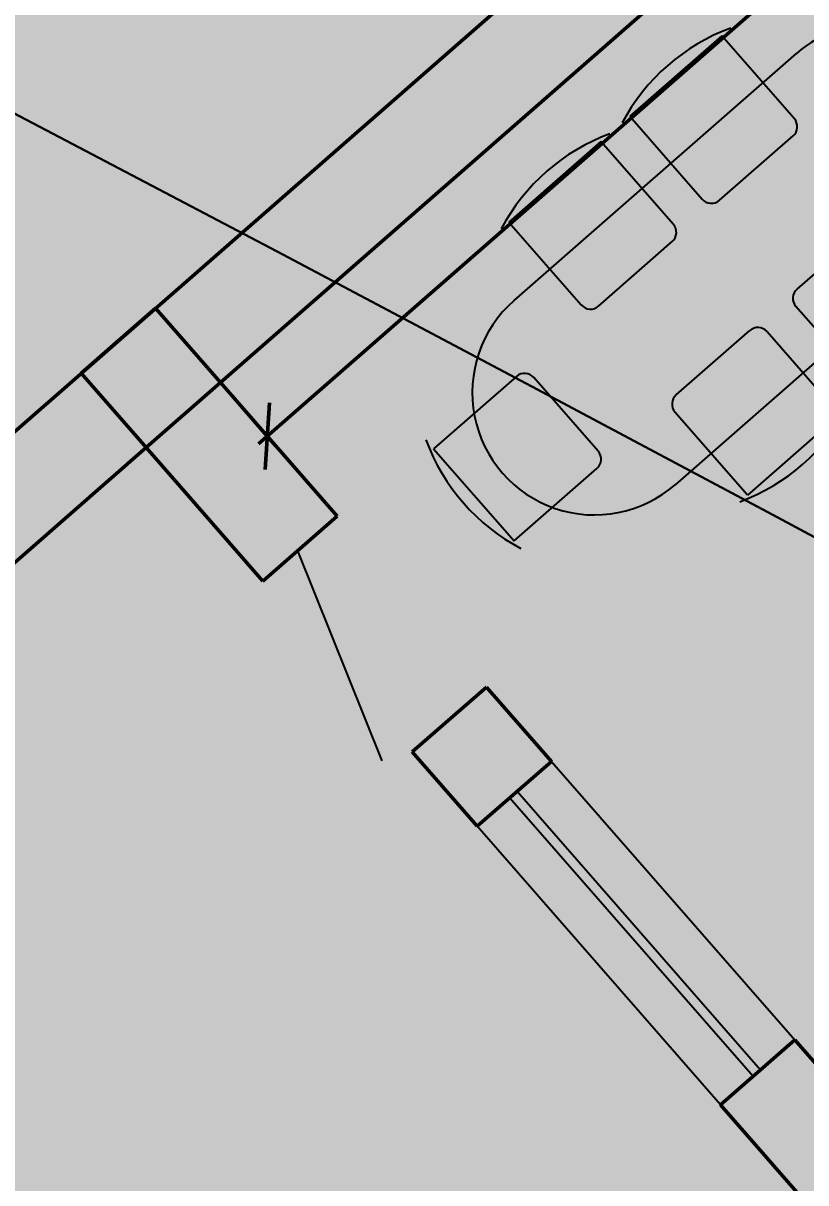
# Model space of a CAD drawing. Header units: millimetres. Extents: x 474337 to 1180020, y 4124662 to 4776603.
# Drawn here: x 842226 to 845402, y 4370312 to 4375015 of the extents above; entities that cross this region are included whole.
import ezdxf

# ---------------------------------------------------------------- set-up
doc = ezdxf.new("R2010")
doc.units = ezdxf.units.MM
doc.header["$PDMODE"] = 32
doc.header["$PDSIZE"] = 0.33
doc.layers.add('(032) Горизонтали утолщенные', color=32, linetype='Continuous', lineweight=30)
doc.styles.add('J~stule', font='dutch.ttf')
doc.dimstyles.new('J~style', dxfattribs={"dimscale": 100, "dimtxt": 2.5, "dimasz": 2, "dimexe": 0.55, "dimexo": 0.725, "dimtad": 1, "dimdec": 0, "dimdsep": 46, "dimtxsty": 'J~stule', "dimblk": 'OBLIQUE', "dimcen": 2, "dimdle": 0.5, "dimadec": 0, "dimazin": 0, "dimtfac": 1, "dimtdec": 0, "dimtmove": 0, "dimatfit": 3, "dimfxl": 1, "dimarcsym": 0})

# ---------------------------------------------------------------- blocks, each defined once
blk = doc.blocks.new('_Oblique')
at = {"color": 0, "linetype": 'ByBlock', "lineweight": -2}
blk.add_line((-0.5, -0.5), (0.5, 0.5), dxfattribs=at)
blk = doc.blocks.new('*D35')
at = {"color": 0, "lineweight": -2, "transparency": 16777216}
for p, q in [((5482943.5, 856872.2), (5483170.5, 857022)), ((5485769.9, 852988.8), (5483100, 857033)), ((5485560.5, 852908.1), (5485787.5, 853058))]:
    blk.add_line(p, q, dxfattribs=at)
at = {"layer": 'Defpoints', "color": 0, "lineweight": 50, "transparency": 16777216}
for p in [(5483126.4, 856992.9), (5482885.4, 856833.8), (5485502.4, 852869.8)]:
    blk.add_point(p, dxfattribs=at)
at = {"color": 0, "lineweight": -2, "transparency": 16777216, "xscale": 192, "yscale": 192, "zscale": 192}
for p, rotation in [((5483126.4, 856992.9), 123.4325756607611), ((5485743.5, 853028.9), 303.4325756607611)]:
    blk.add_blockref('_Oblique', p, dxfattribs=dict(at, rotation=rotation))
at = {"color": 0, "transparency": 16777216, "insert": (5484069.2, 855946.1), "char_height": 288, "attachment_point": 5, "rotation": 303.4326, "style": 'J~stule'}
blk.add_mtext('4750', dxfattribs=at)
blk = doc.blocks.new('Stol_6stula_1')
for p, q in [((-633.8, 311.9), (-633.8, 808.1)), ((-633.8, 808.1), (-82.6, 808.1)), ((-82.6, 808.1), (-82.6, 311.9)), ((90.3, 311.9), (90.3, 808.1)), ((90.3, 808.1), (641.6, 808.1)), ((641.6, 808.1), (641.6, 311.9)), ((-833.8, 558.1), (856.6, 558.1)), ((-1546.7, 271.3), (-1050.6, 271.3)), ((-1546.7, -279.9), (-1546.7, 271.3)), ((1569.5, 271.3), (1073.3, 271.3)), ((1569.5, -279.9), (1569.5, 271.3)), ((-995.4, 216.2), (-995.4, -224.8)), ((-137.7, 256.8), (-578.7, 256.8)), ((586.4, 256.8), (145.4, 256.8)), ((1018.2, 216.2), (1018.2, -224.8)), ((-1050.6, -279.9), (-1546.7, -279.9)), ((-137.7, -274.8), (-578.7, -274.8)), ((586.4, -274.8), (145.4, -274.8)), ((1073.3, -279.9), (1569.5, -279.9)), ((-633.8, -329.9), (-633.8, -826)), ((-82.6, -826), (-82.6, -329.9)), ((90.3, -329.9), (90.3, -826)), ((641.6, -826), (641.6, -329.9)), ((856.6, -544.4), (-833.8, -544.4)), ((-633.8, -826), (-82.6, -826)), ((90.3, -826), (641.6, -826))]:
    blk.add_line(p, q)
at = {"ltscale": 4000}
for centre, radius, start, end in [((-361.9, -42.6), 910.5, 69.0974, 110.9026), ((362.3, -42.6), 910.5, 69.0974, 110.9026), ((-833.8, 6.8), 551.2, 90, 270), ((856.6, 6.8), 551.2, 270, 90), ((-696.1, -8), 910.5, 159.0974, 200.9026), ((718.8, -8), 910.5, 339.0974, 20.9026), ((-361.9, 24.6), 910.5, 249.0974, 290.9026), ((362.3, 24.6), 910.5, 249.0974, 290.9026)]:
    blk.add_arc(centre, radius, start, end, dxfattribs=at)
for centre, start, end in [((-1050.6, 216.2), 360, 90), ((-578.7, 311.9), 180, 270), ((-137.7, 311.9), 270, 0), ((145.4, 311.9), 180, 270), ((586.4, 311.9), 270, 0), ((1073.3, 216.2), 90, 180), ((-1050.6, -224.8), 270, 360), ((1073.3, -224.8), 180, 270), ((-578.7, -329.9), 90, 180), ((-137.7, -329.9), 0, 90), ((145.4, -329.9), 90, 180), ((586.4, -329.9), 0, 90)]:
    blk.add_arc(centre, 55.1, start, end)
blk = doc.blocks.new('io87po8otjtrio')
h = blk.add_hatch(color=256)
h.dxf.hatch_style = 1
h.paths.add_polyline_path([(5661926.4, 894926.9), (5662260.2, 895147.3), (5662039.8, 895481.1), (5661706, 895260.7)])
at = {"color": 7, "lineweight": 50}
for p, q in [((5659285, 899653.8), (5662039.8, 895481.1)), ((5658951.2, 899433.4), (5662642.6, 893842)), ((5664994.6, 897431.8), (5665628.3, 897850.2)), ((5665214.9, 897098), (5666182.5, 897736.8)), ((5665214.9, 897098), (5664994.6, 897431.8)), ((5663408.7, 896384.8), (5663742.8, 896605.4)), ((5663963.1, 896271.6), (5663742.8, 896605.4)), ((5663629, 896051), (5663408.7, 896384.8)), ((5663963.1, 896271.6), (5663629, 896051)), ((5662039.8, 895481.1), (5662640.8, 895877.8)), ((5662861.1, 895544), (5662640.8, 895877.8)), ((5662260.2, 895147.3), (5662861.1, 895544)), ((5662976.4, 894062.4), (5662260.2, 895147.3))]:
    blk.add_line(p, q, dxfattribs=at)
for p, q in [((5663742.8, 896605.4), (5664994.6, 897431.8)), ((5663844.3, 896451.6), (5665096.1, 897278)), ((5663866.3, 896418.2), (5665118.1, 897244.6)), ((5665214.9, 897098), (5663963.1, 896271.6)), ((5662758.3, 895699.8), (5663648.1, 895923.6))]:
    blk.add_line(p, q)
blk.add_lwpolyline([(5662260.2, 895147.3), (5661926.4, 894926.9), (5661706, 895260.7), (5662039.8, 895481.1)], close=True, dxfattribs=at)
at = {"xscale": 0.8999999999650754, "yscale": 0.8999999999650754, "zscale": 0.8999999999650754}
for p, rotation in [((5661854.4, 897620), 303.4325756678505), ((5666432.4, 894271.4), 213.4325756678505)]:
    blk.add_blockref('Stol_6stula_1', p, dxfattribs=dict(at, rotation=rotation))
dim = blk.add_linear_dim(base=(5659663.8, 899604.3), p1=(5662039.8, 895481.1), p2=(5659422.8, 899445.1), angle=303.4326, dimstyle='J~style', override={"dimscale": 96, "dimtxt": 3})
dim.commit()
dim.dimension.update_dxf_attribs({"geometry": '*D35', "text_midpoint": (5660431.3, 898441.7), "dimtype": 128, "insert": (176537.4, 42611.3)})

msp = doc.modelspace()

# ---------------------------------------------------------------- hatches: boundary and pattern name
at = {"lineweight": 30}
h = msp.add_hatch(color=21, dxfattribs=at)
h.dxf.hatch_style = 1
h.paths.add_polyline_path([(835793.1, 4376664.5), (840203.1, 4371620.5), (838697.4, 4370304.1), (843074.5, 4365297.7), (845634.1, 4367535.6), (845963.2, 4367159.2), (847468.9, 4368475.6), (846119.6, 4370018.9), (853648, 4376601), (854314.4, 4378117.2), (850367.1, 4382632.1), (851496.6, 4383619.6), (852162.9, 4385135.8), (849731.4, 4387917), (848139.7, 4387459.1)])

# ---------------------------------------------------------------- linework, layer by layer
at = {"layer": '(032) Горизонтали утолщенные', "color": 32, "linetype": 'Continuous', "lineweight": 30, "elevation": 1462490.5}
msp.add_lwpolyline([(842185.8, 4374651.3), (843255.9, 4374089.2), (844290, 4373541.9), (845288, 4373010), (846250, 4372494.3), (847175.9, 4371995.4), (848065.5, 4371513.9), (849067.2, 4370981.7), (849923.7, 4370542.6), (850680.6, 4370161.2), (851383.2, 4369802), (852077, 4369429.5), (852807.5, 4369008.4), (853620.2, 4368503.2), (854560.4, 4367878.4), (855433.6, 4367250.1), (856398.6, 4366504.4), (857420.1, 4365678.7), (858462.3, 4364810.3), (859489.9, 4363936.7)], dxfattribs=at)

# ---------------------------------------------------------------- block references
at = {"lineweight": 50, "rotation": 277.7303370136379}
msp.add_blockref('io87po8otjtrio', (-805922.9, 9863689.2, 1503990.5), dxfattribs=at)

doc.saveas('drawing.dxf')
